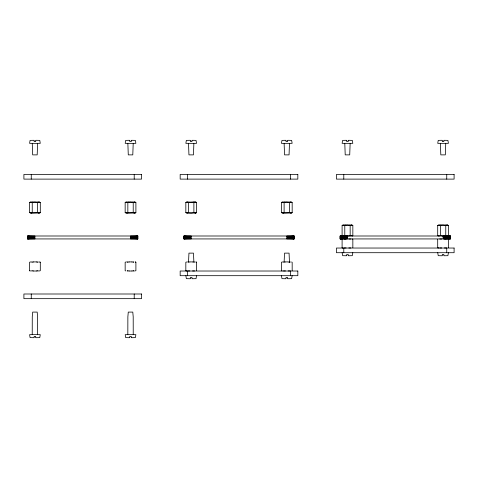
<?xml version="1.0" encoding="UTF-8"?>
<svg xmlns="http://www.w3.org/2000/svg" width="478" height="478" viewBox="0 0 478 478"><rect width="100%" height="100%" fill="white"/><g stroke="black" fill="none" stroke-linecap="round" stroke-linejoin="round"><path stroke-width="0.72" d="M32.229 334.522L32.265 316.789L32.677 312.092L37.188 312.092L37.601 316.789L37.631 334.522M127.829 334.522L127.865 316.789L128.277 312.092L132.788 312.092L133.201 316.789L133.231 334.522M196.536 275.687L196.04 278.662L192.383 278.734M292.136 275.687L291.64 278.662L287.983 278.734M352.806 252.707L352.31 255.682L348.653 255.754M448.406 252.707L447.91 255.682L444.253 255.754M36.615 202.433L37.29 202.092M132.215 202.433L132.89 202.092M192.885 202.433L193.56 202.092M196.572 212.65L195.233 213.015L193.889 212.65L191.2 213.015L185.828 212.65L185.828 202.457L187.167 202.092L188.511 202.457L195.233 202.092L196.572 202.457L196.572 212.65L195.855 213.015L186.545 213.015M288.485 202.433L289.16 202.092M349.155 225.413L349.824 225.072M352.125 235.995L352.842 235.63L352.842 225.437L351.497 225.072L350.159 225.437L347.47 225.072L342.099 225.437L342.099 235.63L343.437 235.995L344.781 235.63L347.47 235.995L352.842 235.63L352.178 235.893M444.755 225.413L445.424 225.072M447.725 235.995L448.442 235.63L448.442 225.437L447.097 225.072L445.759 225.437L443.07 225.072L437.699 225.437L437.699 235.63L439.037 235.995L440.381 235.63L443.07 235.995L448.442 235.63L447.778 235.893M31.578 212.913L37.619 212.65L38.963 213.015L40.301 212.65L40.301 202.457L38.963 202.092L37.619 202.457L34.93 202.092L29.558 202.457L29.558 212.65L31.578 212.913L29.558 212.65M127.178 212.913L133.219 212.65L134.563 213.015L135.901 212.65L135.901 202.457L134.563 202.092L133.219 202.457L130.53 202.092L125.158 202.457L125.158 212.65L127.178 212.913L125.158 212.65M283.448 212.913L289.489 212.65L290.833 213.015L292.172 212.65L292.172 202.457L290.833 202.092L289.489 202.457L286.8 202.092L281.428 202.457L281.428 212.65L283.448 212.913L281.428 212.65M37.619 262.219L38.282 261.998L36.292 261.998M32.241 270.709L31.578 270.936L33.58 270.936M133.219 262.219L133.882 261.998L131.892 261.998M127.841 270.709L127.178 270.936L129.179 270.936M187.848 270.936L189.844 270.936M350.822 239.018L348.832 239.018M344.118 247.951L346.114 247.957M283.448 270.936L285.444 270.936M446.422 239.018L444.432 239.018M439.718 247.951L441.714 247.957M36.292 270.936L38.282 270.936L37.619 270.709M131.892 270.936L133.882 270.936L133.219 270.709M192.562 270.936L194.552 270.936M348.832 247.951L350.822 247.957M288.162 270.936L290.152 270.936M444.432 247.951L446.422 247.957M32.241 262.219L31.578 261.998L33.58 261.998M127.841 262.219L127.178 261.998L129.179 261.998M187.848 261.998L189.844 261.998M346.114 239.018L344.118 239.018M285.444 261.998L283.448 261.998L284.111 262.219L284.541 253.125L289.059 253.125L289.465 262.213L288.162 261.998M441.714 239.018L439.718 239.018M194.552 202.194L195.233 202.092M187.167 213.015L187.848 212.913M195.233 213.015L195.908 212.913M282.767 202.092L281.428 202.457L282.145 202.092L291.455 202.092M290.833 213.015L292.172 212.65L291.455 213.015L282.145 213.015M33.747 140.299L30.09 140.371L29.594 143.346L40.266 143.346L39.77 140.371L36.113 140.299M129.347 140.299L125.69 140.371L125.194 143.346L135.866 143.346L135.37 140.371L131.713 140.299M190.017 140.299L186.36 140.371L185.864 143.346L196.536 143.346L196.04 140.371L192.383 140.299M285.617 140.299L281.96 140.371L281.464 143.346L292.136 143.346L291.64 140.371L287.983 140.299M346.287 140.299L342.63 140.371L342.134 143.346L352.806 143.346L352.31 140.371L348.653 140.299M441.887 140.299L438.23 140.371L437.734 143.346L448.406 143.346L447.91 140.371L444.253 140.299M39.584 202.092L30.275 202.092L29.558 202.457L30.903 202.092L32.241 202.457L32.241 212.65M135.184 202.092L125.875 202.092L125.158 202.457L126.503 202.092L127.841 202.457L127.841 212.65M195.855 202.092L186.545 202.092L185.828 202.457L187.167 202.092L188.511 202.457L188.511 212.65M30.275 213.015L39.584 213.015L40.301 212.65L38.282 212.913M125.875 213.015L135.184 213.015L135.901 212.65L133.882 212.913M352.125 225.072L342.816 225.072L342.099 225.437L343.437 225.072L344.781 225.437L344.781 235.63M447.725 225.072L438.416 225.072L437.699 225.437L439.037 225.072L440.381 225.437L440.381 235.63M137.885 235.995L27.575 235.995L27.64 238.934M294.155 235.995L183.845 235.995L183.863 238.934L294.155 238.934L294.137 235.995L294.089 238.934M27.575 238.934L137.885 238.934L137.819 235.995M346.287 255.754L342.63 255.682L342.134 252.707M441.887 255.754L438.23 255.682L437.734 252.707M30.903 261.914L29.558 262.219L29.558 270.709L30.222 270.936L29.558 270.709M33.46 261.914L36.4 261.914M126.503 261.914L125.158 262.219L125.158 270.709L125.822 270.936M129.06 261.914L132 261.914M187.167 261.914L185.828 262.219L185.828 270.709L186.492 270.936L185.828 270.709M189.993 261.914L192.407 261.914M282.767 261.914L281.428 262.219L281.428 270.709L282.092 270.936M285.593 261.914L288.007 261.914M33.46 271.014L36.4 271.014M38.963 271.014L40.301 270.709L40.301 262.219L39.638 261.998L40.301 262.219M129.06 271.014L132 271.014M134.563 271.014L135.901 270.709L135.901 262.219L135.238 261.998L135.901 262.219M190.017 278.734L186.36 278.662L185.864 275.687M285.617 278.734L281.96 278.662L281.464 275.687M33.747 337.701L30.09 337.629L29.594 334.654L40.266 334.654L39.77 337.629L36.113 337.701M129.347 337.701L125.69 337.629L125.194 334.654L135.866 334.654L135.37 337.629L131.713 337.701M192.562 261.998L194.552 261.998L193.889 262.219L193.459 253.125L188.941 253.125L188.535 262.213M447.778 239.018L448.442 239.239L448.442 247.729M437.699 247.729L438.362 247.957L437.699 247.729L437.699 239.239M352.178 239.018L352.842 239.239L352.842 247.729M342.099 247.729L342.762 247.957L342.099 247.729L342.099 239.239M291.508 261.998L292.172 262.219L292.172 270.709M196.572 262.219L195.908 261.998L196.572 262.219L196.572 270.709M448.442 225.437L447.097 225.072L445.759 225.437L445.759 235.63M437.699 235.63L438.362 235.893M352.842 225.437L351.497 225.072L350.159 225.437L350.159 235.63M292.172 202.457L290.833 202.092L289.489 202.457L289.489 212.65M342.099 235.63L342.762 235.893M195.908 202.194L196.572 202.457M185.828 212.65L186.492 212.913M135.901 202.457L134.563 202.092L133.219 202.457L133.219 212.65M40.301 202.457L38.963 202.092L37.619 202.457L37.619 212.65M283.448 202.194L284.111 202.457L284.111 212.65M440.71 225.072L441.385 225.413M345.11 225.072L345.785 225.413M284.44 202.092L285.115 202.433M188.84 202.092L189.515 202.433M128.176 202.092L128.845 202.433M32.576 202.092L33.245 202.433M450.36 235.995L450.282 238.934M450.174 235.995L450.174 238.934M450.031 235.995L450.031 238.934M449.864 235.995L449.864 238.934M449.667 235.995L449.667 238.934M449.44 235.995L449.44 238.934M449.183 235.995L449.183 238.934M448.902 235.995L448.902 238.934M448.597 235.995L448.597 238.934M448.268 235.995L448.268 238.934M447.916 235.995L447.916 238.934M447.545 235.995L447.545 238.934M447.157 235.995L447.157 238.934M446.745 174.44L446.745 179.113M446.745 235.995L446.745 238.934M446.745 248.034L446.745 252.707M446.321 235.995L446.321 238.934M445.884 235.995L445.884 238.934M445.735 143.603L445.323 154.878L440.812 154.878L440.399 143.603M445.43 235.995L445.43 238.934M444.97 235.995L444.97 238.934M444.504 235.995L444.504 238.934M444.026 235.995L444.026 238.934M443.829 140.299L443.829 141.572L442.305 141.572L442.305 140.299M443.829 255.754L443.829 254.487L442.305 254.487L442.305 255.754M443.548 235.995L443.548 238.934M443.07 235.995L443.07 238.934M350.135 143.603L349.723 154.878L345.212 154.878L344.799 143.603M348.229 140.299L348.229 141.572L346.705 141.572L346.705 140.299M348.229 255.754L348.229 254.487L346.705 254.487L346.705 255.754M347.47 235.995L347.47 238.934M346.986 235.995L346.986 238.934M346.508 235.995L346.508 238.934M346.036 235.995L346.036 238.934M345.564 235.995L345.564 238.934M345.104 235.995L345.104 238.934M344.656 235.995L344.656 238.934M344.214 235.995L344.214 238.934M343.79 174.44L343.79 179.113M343.79 235.995L343.79 238.934M343.79 248.034L343.79 252.707M343.383 235.995L343.383 238.934M342.995 235.995L342.995 238.934M342.618 235.995L342.618 238.934M342.272 235.995L342.272 238.934M341.943 235.995L341.943 238.934M341.633 235.995L341.633 238.934M341.352 235.995L341.352 238.934M341.101 235.995L341.101 238.934M340.874 235.995L340.874 238.934M340.677 235.995L340.677 238.934M340.503 235.995L340.503 238.934M340.366 235.995L340.366 238.934M340.258 235.995L340.258 238.934M340.181 235.995L340.181 238.934M294.012 235.995L294.012 238.934M293.904 235.995L293.904 238.934M293.761 235.995L293.761 238.934M293.594 235.995L293.594 238.934M293.396 235.995L293.396 238.934M293.169 235.995L293.169 238.934M292.912 235.995L292.912 238.934M292.632 235.995L292.632 238.934M292.327 235.995L292.327 238.934M291.998 235.995L291.998 238.934M291.652 235.995L291.652 238.934M291.275 235.995L291.275 238.934M290.887 235.995L290.887 238.934M290.475 174.44L290.475 179.113M290.475 235.995L290.475 238.934M290.475 271.02L290.475 275.687M290.05 235.995L290.05 238.934M289.614 235.995L289.614 238.934M289.465 143.603L289.059 154.878L284.541 154.878L284.135 143.603M289.166 235.995L289.166 238.934M288.706 235.995L288.706 238.934M288.234 235.995L288.234 238.934M287.762 235.995L287.762 238.934M287.565 140.299L287.565 141.572L286.035 141.572L286.035 140.299M287.565 278.734L287.565 277.467L286.035 277.467L286.035 278.734M287.278 235.995L287.278 238.934M286.8 235.995L286.8 238.934M193.865 143.603L193.459 154.878L188.941 154.878L188.535 143.603M193.889 202.457L193.889 212.65M191.965 140.299L191.965 141.572L190.435 141.572L190.435 140.299M191.965 278.734L191.965 277.467L190.435 277.467L190.435 278.734M191.2 235.995L191.2 238.934M190.722 235.995L190.722 238.934M190.238 235.995L190.238 238.934M189.766 235.995L189.766 238.934M189.294 235.995L189.294 238.934M188.834 235.995L188.834 238.934M188.386 235.995L188.386 238.934M187.95 235.995L187.95 238.934M187.525 174.44L187.525 179.113M187.525 235.995L187.525 238.934M187.525 271.02L187.525 275.687M187.113 235.995L187.113 238.934M186.725 235.995L186.725 238.934M186.348 235.995L186.348 238.934M186.002 235.995L186.002 238.934M185.673 235.995L185.673 238.934M185.368 235.995L185.368 238.934M185.088 235.995L185.088 238.934M184.831 235.995L184.831 238.934M184.604 235.995L184.604 238.934M184.406 235.995L184.406 238.934M184.239 235.995L184.239 238.934M184.096 235.995L184.096 238.934M183.988 235.995L183.911 238.934M137.742 235.995L137.742 238.934M137.634 235.995L137.634 238.934M137.497 235.995L137.497 238.934M137.323 235.995L137.323 238.934M137.126 235.995L137.126 238.934M136.899 235.995L136.899 238.934M136.648 235.995L136.648 238.934M136.367 235.995L136.367 238.934M136.057 235.995L136.057 238.934M135.728 235.995L135.728 238.934M135.382 235.995L135.382 238.934M135.005 235.995L135.005 238.934M134.617 235.995L134.617 238.934M134.21 174.44L134.21 179.113M134.21 235.995L134.21 238.934M134.21 294L134.21 298.666M133.786 235.995L133.786 238.934M133.344 235.995L133.344 238.934M133.201 143.603L132.788 154.878L128.277 154.878L127.865 143.603M132.896 235.995L132.896 238.934M132.436 235.995L132.436 238.934M131.964 235.995L131.964 238.934M131.492 235.995L131.492 238.934M131.295 140.299L131.295 141.572L129.771 141.572L129.771 140.299M131.295 337.701L131.295 336.428L129.771 336.428L129.771 337.701M131.014 235.995L131.014 238.934M130.53 235.995L130.53 238.934M37.601 143.603L37.188 154.878L32.677 154.878L32.265 143.603M35.695 140.299L35.695 141.572L34.171 141.572L34.171 140.299M35.695 337.701L35.695 336.428L34.171 336.428L34.171 337.701M34.93 235.995L34.93 238.934M34.452 235.995L34.452 238.934M33.974 235.995L33.974 238.934M33.496 235.995L33.496 238.934M33.03 235.995L33.03 238.934M32.57 235.995L32.57 238.934M32.116 235.995L32.116 238.934M31.679 235.995L31.679 238.934M31.255 174.44L31.255 179.113M31.255 235.995L31.255 238.934M31.255 294L31.255 298.666M30.843 235.995L30.843 238.934M30.455 235.995L30.455 238.934M30.084 235.995L30.084 238.934M29.732 235.995L29.732 238.934M29.403 235.995L29.403 238.934M29.098 235.995L29.098 238.934M28.817 235.995L28.817 238.934M28.561 235.995L28.561 238.934M28.333 235.995L28.333 238.934M28.136 235.995L28.136 238.934M27.969 235.995L27.969 238.934M27.826 235.995L27.826 238.934M27.718 235.995L27.718 238.934M290.152 261.998L289.489 262.219L290.152 261.998M141.56 174.44L23.9 174.44L23.9 179.113L141.56 179.113L141.56 174.44M297.83 174.44L180.17 174.44L180.17 179.113L297.83 179.113L297.83 174.44M454.1 174.44L336.44 174.44L336.44 179.113L454.1 179.113L454.1 174.44M450.425 235.995L340.115 235.995L340.115 238.934L450.425 238.934L450.407 235.995M454.1 248.034L336.44 248.034L336.44 252.707L454.1 252.707L454.1 248.034M297.83 271.02L180.17 271.02L180.17 275.687L297.83 275.687L297.83 271.02M141.56 294L23.9 294L23.9 298.666L141.56 298.666L141.56 294"/></g></svg>
